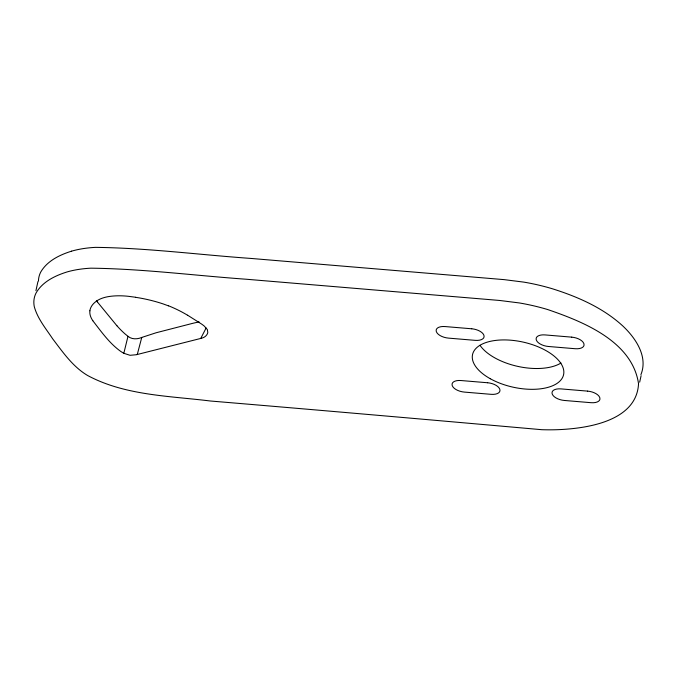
<?xml version="1.0" encoding="UTF-8"?>
<svg xmlns="http://www.w3.org/2000/svg" width="677" height="677" viewBox="0 0 677 677"><rect width="100%" height="100%" fill="white"/><g stroke="black" fill="none" stroke-linecap="round" stroke-linejoin="round"><path stroke-width="1.02" d="M89.914 310.811L89.821 312.706A43.201 21.41 12.5 0 0 92.834 320.729M35.932 290.661L37.946 281.556M639.663 382.175L641.102 375.667M187.622 315.22L201.526 324.029A31.785 15.749 12.5 0 1 204.285 326.102L207.382 329.614L207.788 332.559A24.38 12.084 12.5 0 1 205.343 336.384A17.399 8.623 12.5 0 1 200.764 338.432L136.331 354.731L130.06 355.298L123.823 353.301L127.987 336.317L124.966 333.854A107.186 53.111 12.5 0 1 116.977 325.781M137.279 354.477L141.755 337.442L156.15 332.754L192.581 323.369A196.694 97.454 12.5 0 1 195.814 322.616L199.089 321.905M640.924 374.635C648.219 356.61 635.686 338.153 623.001 326.162C603.165 307.866 577.853 296.788 552.381 288.766A116.622 57.782 12.5 0 0 523.846 282.123L504.255 279.643L250.786 258.419C199.046 254.755 147.391 247.968 95.491 247.367A88.332 43.76 12.5 0 0 71.559 251.167M200.756 338.424L206.121 327.99M141.755 337.442C137.372 339.338 131.803 339.566 127.987 336.317M71.559 251.167C59.72 254.882 47.339 260.806 40.823 271.9A81.756 40.51 12.5 0 0 38.462 281.023M135.569 297.254L128.435 296.314A47.305 23.441 12.5 0 0 109.522 296.441A38.284 18.973 12.5 0 0 95.728 301.688A49.37 24.465 12.5 0 0 89.855 310.794M168.539 305.886L163.081 303.897A82.349 40.798 12.5 0 0 135.569 297.313M116.926 325.781L97.26 301.798M92.817 320.729C101.22 331.569 109.302 343.154 120.54 351.27A35.788 17.729 12.5 0 0 123.823 353.301M168.615 305.818A84.735 41.982 12.5 0 1 187.563 315.237M97.276 301.79A45.325 22.451 12.5 0 1 96.379 300.605M560.971 363.033A46.628 23.103 12.5 0 1 517.913 366.418A46.628 23.103 12.5 0 1 480.01 345.304M638.538 383.724C636.854 417.548 596.293 426.561 568.934 428.964A138.404 68.572 12.5 0 1 541.71 429.692C431.308 419.926 320.847 410.245 210.378 401.004C169.106 395.876 125.033 395.58 87.595 375.49C72.811 366.731 62.927 352.285 52.721 338.898C45.926 328.633 37.616 318.774 34.299 306.715A81.756 40.51 12.5 0 1 36.211 292.718C42.727 281.615 55.108 275.7 66.947 271.976A88.332 43.76 12.5 0 1 90.879 268.177C142.779 268.803 194.434 275.531 246.174 279.229L499.643 300.461L519.234 302.932A116.622 57.782 12.5 0 1 547.769 309.575C583.388 321.787 632.233 341.31 638.538 383.724M471.751 328.785L445.094 326.559A10.798 5.348 12.5 0 0 436.191 330.918A17.357 8.598 12.5 0 0 436.513 332.018A10.798 5.348 12.5 0 0 448.496 338.119L475.161 340.353A10.798 5.348 12.5 0 0 483.97 335.572A17.357 8.598 12.5 0 0 483.733 334.895A10.798 5.348 12.5 0 0 471.751 328.785M571.726 337.146L545.07 334.92A10.798 5.348 12.5 0 0 536.159 339.279A17.357 8.598 12.5 0 0 536.489 340.379A10.798 5.348 12.5 0 0 548.472 346.489L575.128 348.714A10.798 5.348 12.5 0 0 583.938 343.933A17.357 8.598 12.5 0 0 583.709 343.256A10.798 5.348 12.5 0 0 571.726 337.146M487.643 382.759L460.986 380.533A10.798 5.348 12.5 0 0 452.084 384.891A17.357 8.598 12.5 0 0 452.405 385.992A10.798 5.348 12.5 0 0 464.388 392.093L491.045 394.327A10.798 5.348 12.5 0 0 499.854 389.546A17.357 8.598 12.5 0 0 499.626 388.869A10.798 5.348 12.5 0 0 487.643 382.759M587.619 391.12L560.954 388.894A10.798 5.348 12.5 0 0 552.051 393.252A17.357 8.598 12.5 0 0 552.381 394.352A10.798 5.348 12.5 0 0 564.364 400.462L591.021 402.688A10.798 5.348 12.5 0 0 599.83 397.907A17.357 8.598 12.5 0 0 599.602 397.23A10.798 5.348 12.5 0 0 587.619 391.12M490.283 378.731A46.628 23.103 12.5 0 0 563.476 375.134A46.628 23.103 12.5 0 0 500.413 340.006A46.628 23.103 12.5 0 0 490.283 378.731"/></g></svg>
